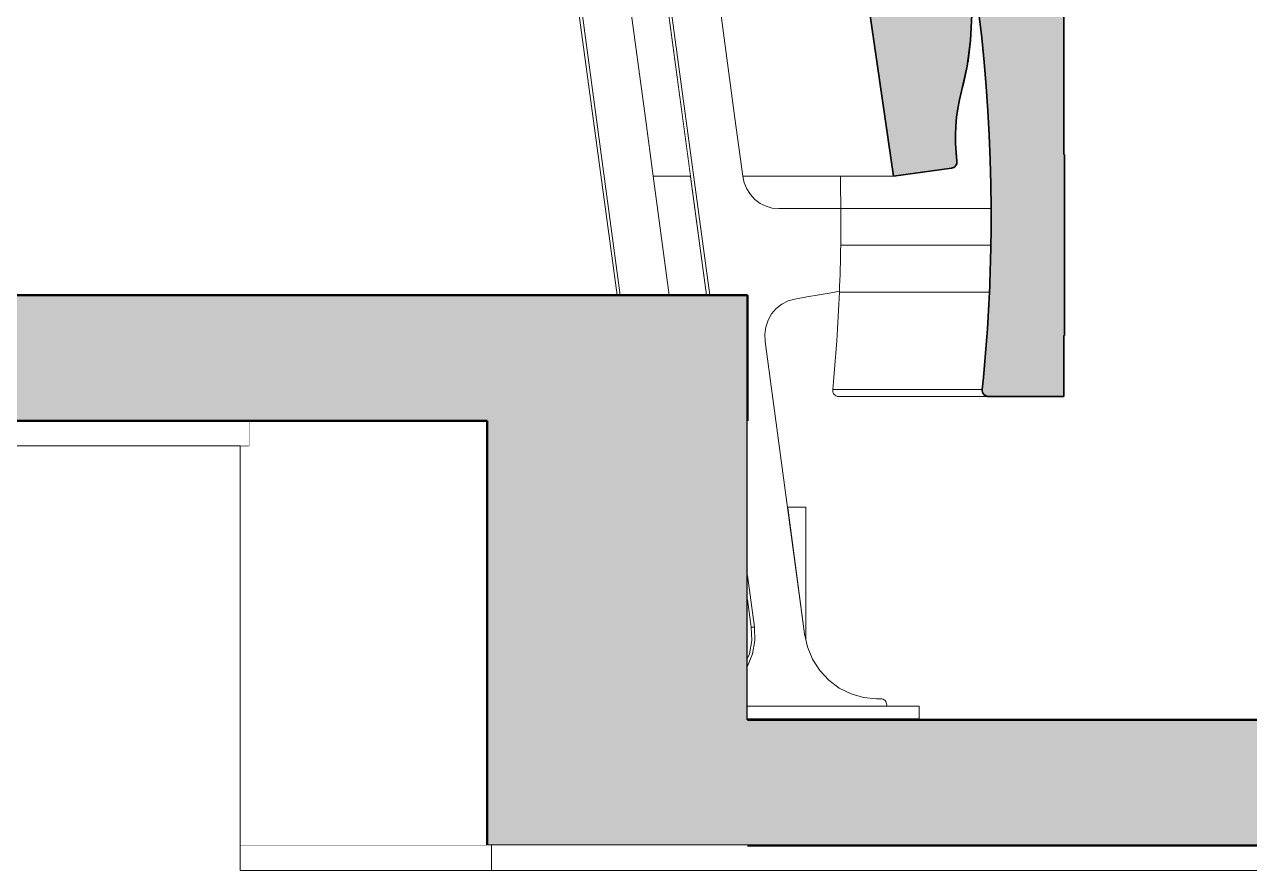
# Model space of a CAD drawing. Header units: millimetres. Extents: x -46169 to 135069, y -86316 to 18123.
# Drawn here: x 113341 to 114316, y -78221 to -77547 of the extents above; entities that cross this region are included whole.
import ezdxf

# ---------------------------------------------------------------- set-up
doc = ezdxf.new("R2010")
doc.units = ezdxf.units.MM
doc.header["$MEASUREMENT"] = 0
doc.linetypes.add('Wipeout_Contour', pattern=[1000, 0, -1000])
for name, color, linetype in [('New_A-20-M_Floor_Slab', 7, 'Continuous'), ('New_A-25-M_Wall_Int', 7, 'Continuous'), ('New_A-35-M_FFE_Fixed', 7, 'Continuous')]:
    doc.layers.add(name, color=color, linetype=linetype)
for name, color, linetype, lineweight, true_color in [('New_A-20-M_Floor_Slab_Pen_No__107', 7, 'Continuous', 15, 0xa6a6a6), ('New_A-20-M_Floor_Slab_Pen_No__27', 7, 'Continuous', 50, 0x2a2a2a), ('New_A-20-M_Floor_Slab_Pen_No__29', 7, 'Continuous', 50, 0x2a2a2a), ('New_A-20-M_Floor_Slab_Pen_No__81', 7, 'Continuous', 20, 0x6a6a6a), ('New_A-35-M_FFE_Fixed_Pen_No__104', 7, 'Continuous', 15, 0xa6a6a6), ('New_A-35-M_FFE_Fixed_Pen_No__44', 7, 'Continuous', 35, 0x444444)]:
    doc.layers.add(name, color=color, linetype=linetype, lineweight=lineweight, true_color=true_color)
for name, color, linetype, lineweight in [('New_A-20-M_Floor_Slab_Pen_No__87', 8, 'Continuous', 20), ('New_A-20-M_Floor_Slab_Pen_No__89', 8, 'Continuous', 20), ('New_A-35-M_FFE_Fixed_Pen_No__93', 8, 'Continuous', 13)]:
    doc.layers.add(name, color=color, linetype=linetype, lineweight=lineweight)

# ---------------------------------------------------------------- blocks, each defined once
blk = doc.blocks.new('Section Elem_15_3', base_point=(188935.42, -81480.18))
at = {"color": 254, "linetype": 'Wipeout_Contour', "lineweight": 0, "ltscale": 551426.241417}
blk.add_wipeout([(113871.27, -77668.06), (113841.69, -77668.06), (113854.45, -77762.68), (113884.03, -77762.68)], dxfattribs=at).dxf.layer = 'New_A-25-M_Wall_Int'
at = {"color": 254, "linetype": 'Wipeout_Contour', "lineweight": 0, "ltscale": 1792707.373053215}
blk.add_wipeout([(113912.86, -77667.98), (113912.87, -77668.06), (113914.04, -77673.28), (113916.09, -77678.21), (113918.96, -77682.67), (113922.55, -77686.54), (113926.74, -77689.69), (113931.41, -77692.01), (113936.41, -77693.43), (113941.57, -77693.91), (113991.01, -77693.91), (113990.79, -77674.44), (113990.63, -77667.98)], dxfattribs=at).dxf.layer = 'New_A-25-M_Wall_Int'
blk = doc.blocks.new('Section Elem_35_3', base_point=(188935.42, -81480.18))
at = {"layer": 'New_A-20-M_Floor_Slab_Pen_No__27', "linetype": 'Continuous'}
blk.add_line((113916.72, -77862.68), (113916.72, -78100.68), dxfattribs=at)
at = {"color": 254, "linetype": 'Wipeout_Contour', "lineweight": 0, "ltscale": 826647.637889}
blk.add_wipeout([(113513.1, -77882.68), (113513.1, -78200.68), (113709.66, -78200.68), (113709.66, -77862.68), (113519.91, -77862.68), (113519.91, -77882.68)], dxfattribs=at).dxf.layer = 'New_A-20-M_Floor_Slab'
at = {"layer": 'New_A-20-M_Floor_Slab_Pen_No__107', "linetype": 'Continuous', "lineweight": 0, "true_color": 0xd2d2d2}
blk.add_hatch(color=254, dxfattribs=at).paths.add_polyline_path([(113916.72, -77862.68), (113709.66, -77862.68), (113709.66, -78200.68), (113916.72, -78200.68)])
at = {"layer": 'New_A-20-M_Floor_Slab_Pen_No__27', "linetype": 'Continuous'}
for p in [(113709.66, -77862.68), (113916.72, -78200.68)]:
    blk.add_line(p, (113709.66, -78200.68), dxfattribs=at)
at = {"layer": 'New_A-20-M_Floor_Slab_Pen_No__87', "linetype": 'Continuous'}
for p, q in [((113519.91, -77882.68), (113519.91, -77862.68)), ((113513.1, -77882.68), (113519.91, -77882.68)), ((113513.1, -78200.68), (113513.1, -77882.68)), ((113513.1, -78200.68), (113709.66, -78200.68))]:
    blk.add_line(p, q, dxfattribs=at)
blk = doc.blocks.new('Section Elem_36_3', base_point=(188935.42, -81480.18))
at = {"color": 254, "linetype": 'Wipeout_Contour', "lineweight": 0, "ltscale": 551722.392732}
blk.add_wipeout([(113713.1, -78200.68), (113513.1, -78200.68), (113513.1, -78220.68), (113713.1, -78220.68)], dxfattribs=at).dxf.layer = 'New_A-20-M_Floor_Slab'
at = {"layer": 'New_A-20-M_Floor_Slab_Pen_No__87', "linetype": 'Continuous'}
for p, q in [((113513.1, -78220.68), (113513.1, -78200.68)), ((113713.1, -78220.68), (113513.1, -78220.68))]:
    blk.add_line(p, q, dxfattribs=at)
blk = doc.blocks.new('Section Elem_44_3', base_point=(188935.42, -81480.18))
at = {"color": 254, "linetype": 'Wipeout_Contour', "lineweight": 0, "ltscale": 553338.571769}
blk.add_wipeout([(114493.07, -78200.68), (113713.1, -78200.68), (113713.1, -78220.68), (114493.07, -78220.68)], dxfattribs=at).dxf.layer = 'New_A-20-M_Floor_Slab'
at = {"layer": 'New_A-20-M_Floor_Slab_Pen_No__89', "linetype": 'Continuous'}
for p in [(113713.1, -78200.68), (114486.25, -78220.68)]:
    blk.add_line(p, (113713.1, -78220.68), dxfattribs=at)
blk = doc.blocks.new('Section Elem_45_3', base_point=(188935.42, -81480.18))
at = {"color": 254, "linetype": 'Wipeout_Contour', "lineweight": 0, "ltscale": 549364.484978}
blk.add_wipeout([(112739.94, -77882.68), (113519.91, -77882.68), (113519.91, -77862.68), (112739.94, -77862.68)], dxfattribs=at).dxf.layer = 'New_A-20-M_Floor_Slab'
at = {"layer": 'New_A-20-M_Floor_Slab_Pen_No__89', "linetype": 'Continuous'}
for p in [(112739.94, -77862.68), (113513.1, -77882.68)]:
    blk.add_line(p, (112739.94, -77882.68), dxfattribs=at)
blk = doc.blocks.new('Section Elem_50_3', base_point=(188935.42, -81480.18))
at = {"color": 254, "linetype": 'Wipeout_Contour', "lineweight": 0, "ltscale": 552347.616465}
blk.add_wipeout([(113948.38, -77931.43), (113961.97, -78032.23), (113963.1, -78037.23), (113963.1, -77931.43)], dxfattribs=at).dxf.layer = 'New_A-20-M_Floor_Slab'
at = {"color": 254, "linetype": 'Wipeout_Contour', "lineweight": 0, "ltscale": 690410.909815}
blk.add_wipeout([(113916.72, -78005.12), (113916.72, -78051.68), (113918.14, -78048.17), (113920, -78037.68), (113919.67, -78027.02)], dxfattribs=at).dxf.layer = 'New_A-20-M_Floor_Slab'
at = {"color": 254, "linetype": 'Wipeout_Contour', "lineweight": 0, "ltscale": 552549.601429}
blk.add_wipeout([(113963.1, -78099.93), (113916.72, -78099.93), (113916.72, -78100.43), (113963.1, -78100.43)], dxfattribs=at).dxf.layer = 'New_A-20-M_Floor_Slab'
at = {"layer": 'New_A-20-M_Floor_Slab_Pen_No__89', "linetype": 'Continuous'}
for p, q in [((113963.1, -77931.43), (113948.38, -77931.43)), ((113963.1, -77931.43), (113963.1, -78037.23)), ((113963.1, -78100.43), (113916.72, -78100.43)), ((113963.1, -78099.93), (113963.1, -78100.43))]:
    blk.add_line(p, q, dxfattribs=at)
blk = doc.blocks.new('Section Elem_94_3', base_point=(188935.42, -81480.18))
at = {"layer": 'New_A-35-M_FFE_Fixed_Pen_No__104', "linetype": 'Continuous'}
blk.add_hatch(color=256, dxfattribs=at).paths.add_polyline_path([(114169.01, -77650.91), (114163.83, -77650.91), (114163.83, -77794.91), (114169.01, -77794.91)])
at = {"layer": 'New_A-35-M_FFE_Fixed_Pen_No__44', "linetype": 'Continuous'}
for p, q in [((114169.01, -77650.91), (114168.46, -77650.91)), ((114169.01, -77650.91), (114169.01, -77794.91)), ((114168.48, -77794.91), (114168.49, -77843.41)), ((114169.01, -77794.91), (114168.48, -77794.91))]:
    blk.add_line(p, q, dxfattribs=at)
at = {"color": 254, "linetype": 'Wipeout_Contour', "lineweight": 0, "ltscale": 689777.745125}
blk.add_wipeout([(114095.1, -77539.55), (114094.23, -77557.85), (114102.99, -77557.85), (114100.8, -77538.49), (114095.06, -77538.49)], dxfattribs=at).dxf.layer = 'New_A-35-M_FFE_Fixed'
at = {"color": 254, "linetype": 'Wipeout_Contour', "lineweight": 0, "ltscale": 965893.103385}
blk.add_wipeout([(114084.05, -77614.2), (114083.79, -77616.07), (114107.89, -77616.07), (114106.53, -77596.64), (114087.83, -77596.64), (114086.99, -77600.45), (114085.35, -77607.29)], dxfattribs=at).dxf.layer = 'New_A-35-M_FFE_Fixed'
at = {"color": 254, "linetype": 'Wipeout_Contour', "lineweight": 0, "ltscale": 552043.563685}
blk.add_wipeout([(113990.98, -77712.04), (113990.94, -77715.66), (114110.43, -77715.66), (114110.46, -77712.04)], dxfattribs=at).dxf.layer = 'New_A-35-M_FFE_Fixed'
at = {"color": 254, "linetype": 'Wipeout_Contour', "lineweight": 0, "ltscale": 552068.724913}
blk.add_wipeout([(113990.85, -77722.91), (113990.77, -77727.59), (114110.24, -77727.59), (114110.32, -77722.91)], dxfattribs=at).dxf.layer = 'New_A-35-M_FFE_Fixed'
at = {"color": 254, "linetype": 'Wipeout_Contour', "lineweight": 0, "ltscale": 552154.438899}
blk.add_wipeout([(113989.78, -77760.33), (113989.35, -77770.04), (114108.71, -77770.04), (114109.18, -77760.33)], dxfattribs=at).dxf.layer = 'New_A-35-M_FFE_Fixed'
at = {"color": 254, "linetype": 'Wipeout_Contour', "lineweight": 0, "ltscale": 552291.597345}
blk.add_wipeout([(113985.37, -77828.24), (113984.48, -77837.92), (114103.5, -77837.92), (114104.45, -77828.24)], dxfattribs=at).dxf.layer = 'New_A-35-M_FFE_Fixed'
at = {"color": 254, "linetype": 'Wipeout_Contour', "lineweight": 0, "ltscale": 414283.482247}
blk.add_wipeout([(113916.72, -78058.06), (113916.76, -78058.01), (113916.72, -78058.01)], dxfattribs=at).dxf.layer = 'New_A-35-M_FFE_Fixed'
at = {"color": 254, "linetype": 'Wipeout_Contour', "lineweight": 0, "ltscale": 552686.537968}
blk.add_wipeout([(113916.72, -78089.93), (113916.72, -78099.93), (114053.28, -78099.93), (114053.28, -78089.93)], dxfattribs=at).dxf.layer = 'New_A-35-M_FFE_Fixed'
at = {"layer": 'New_A-35-M_FFE_Fixed_Pen_No__93', "linetype": 'Continuous'}
for p, q in [((114053.28, -78099.93), (114053.28, -78089.93)), ((113916.72, -78099.93), (114053.28, -78099.93))]:
    blk.add_line(p, q, dxfattribs=at)
at = {"color": 254, "linetype": 'Wipeout_Contour', "lineweight": 0, "ltscale": 689882.957149}
blk.add_wipeout([(114087.83, -77596.64), (114106.53, -77596.64), (114104.9, -77577.23), (114091.84, -77577.23), (114091.42, -77580.39)], dxfattribs=at).dxf.layer = 'New_A-35-M_FFE_Fixed'
at = {"color": 254, "linetype": 'Wipeout_Contour', "lineweight": 0, "ltscale": 965962.43903}
blk.add_wipeout([(114082.44, -77628.16), (114082.15, -77635.17), (114082.15, -77635.52), (114108.96, -77635.52), (114107.89, -77616.07), (114083.79, -77616.07), (114083.08, -77621.16)], dxfattribs=at).dxf.layer = 'New_A-35-M_FFE_Fixed'
at = {"color": 254, "linetype": 'Wipeout_Contour', "lineweight": 0, "ltscale": 552035.499138}
blk.add_wipeout([(113991, -77708.41), (113990.98, -77712.04), (114110.46, -77712.04), (114110.49, -77708.41)], dxfattribs=at).dxf.layer = 'New_A-35-M_FFE_Fixed'
at = {"color": 254, "linetype": 'Wipeout_Contour', "lineweight": 0, "ltscale": 552139.28989}
blk.add_wipeout([(113989.97, -77755.65), (113989.78, -77760.33), (114109.18, -77760.33), (114109.38, -77755.65)], dxfattribs=at).dxf.layer = 'New_A-35-M_FFE_Fixed'
at = {"color": 254, "linetype": 'Wipeout_Contour', "lineweight": 0, "ltscale": 552272.699989}
blk.add_wipeout([(113985.37, -77828.24), (114104.45, -77828.24), (114105.34, -77818.55), (113986.19, -77818.55)], dxfattribs=at).dxf.layer = 'New_A-35-M_FFE_Fixed'
at = {"color": 254, "linetype": 'Wipeout_Contour', "lineweight": 0, "ltscale": 552320.075103}
blk.add_wipeout([(114105.61, -77842.46), (113986.46, -77842.46), (113987.33, -77842.98), (114106.55, -77842.98)], dxfattribs=at).dxf.layer = 'New_A-35-M_FFE_Fixed'
at = {"color": 254, "linetype": 'Wipeout_Contour', "lineweight": 0, "ltscale": 690462.813348}
blk.add_wipeout([(113916.72, -78058.01), (113916.76, -78058.01), (113920.72, -78048.17), (113918.14, -78048.17), (113916.72, -78051.68)], dxfattribs=at).dxf.layer = 'New_A-35-M_FFE_Fixed'
at = {"color": 254, "linetype": 'Wipeout_Contour', "lineweight": 0, "ltscale": 689832.55475}
blk.add_wipeout([(114091.84, -77577.23), (114104.9, -77577.23), (114102.99, -77557.85), (114094.23, -77557.85), (114094.13, -77560.04)], dxfattribs=at).dxf.layer = 'New_A-35-M_FFE_Fixed'
at = {"color": 254, "linetype": 'Wipeout_Contour', "lineweight": 0, "ltscale": 828037.145758}
blk.add_wipeout([(114108.96, -77635.52), (114082.15, -77635.52), (114082.19, -77642.19), (114082.58, -77649.21), (114083.17, -77654.97), (114109.75, -77654.97)], dxfattribs=at).dxf.layer = 'New_A-35-M_FFE_Fixed'
at = {"color": 254, "linetype": 'Wipeout_Contour', "lineweight": 0, "ltscale": 552019.277296}
blk.add_wipeout([(113991.02, -77704.79), (114110.51, -77704.79), (114110.51, -77701.16), (113991.02, -77701.16)], dxfattribs=at).dxf.layer = 'New_A-35-M_FFE_Fixed'
at = {"color": 254, "linetype": 'Wipeout_Contour', "lineweight": 0, "ltscale": 552051.597245}
blk.add_wipeout([(113990.9, -77719.29), (114110.38, -77719.29), (114110.43, -77715.66), (113990.94, -77715.66)], dxfattribs=at).dxf.layer = 'New_A-35-M_FFE_Fixed'
at = {"color": 254, "linetype": 'Wipeout_Contour', "lineweight": 0, "ltscale": 552129.366312}
blk.add_wipeout([(113989.97, -77755.65), (114109.38, -77755.65), (114109.56, -77750.97), (113990.14, -77750.97)], dxfattribs=at).dxf.layer = 'New_A-35-M_FFE_Fixed'
at = {"color": 254, "linetype": 'Wipeout_Contour', "lineweight": 0, "ltscale": 552253.568883}
blk.add_wipeout([(113986.96, -77808.86), (113986.19, -77818.55), (114105.34, -77818.55), (114106.15, -77808.86)], dxfattribs=at).dxf.layer = 'New_A-35-M_FFE_Fixed'
at = {"color": 254, "linetype": 'Wipeout_Contour', "lineweight": 0, "ltscale": 552324.151775}
blk.add_wipeout([(113987.33, -77842.98), (113988.28, -77843.3), (114107.58, -77843.3), (114106.55, -77842.98)], dxfattribs=at).dxf.layer = 'New_A-35-M_FFE_Fixed'
at = {"color": 254, "linetype": 'Wipeout_Contour', "lineweight": 0, "ltscale": 552355.638669}
blk.add_wipeout([(113920.72, -78048.17), (113922.59, -78037.68), (113920, -78037.68), (113918.14, -78048.17)], dxfattribs=at).dxf.layer = 'New_A-35-M_FFE_Fixed'
at = {"color": 254, "linetype": 'Wipeout_Contour', "lineweight": 0, "ltscale": 2069964.311346672}
blk.add_wipeout([(114032.73, -77667.98), (113990.63, -77667.98), (113990.79, -77674.44), (114110.26, -77674.44), (114109.75, -77654.97), (114083.17, -77654.97), (114083.3, -77656.19), (114083.32, -77657.16), (114083.16, -77658.12), (114082.8, -77659.03), (114082.27, -77659.85), (114081.58, -77660.56), (114080.77, -77661.13), (114079.85, -77661.53), (114078.88, -77661.76)], dxfattribs=at).dxf.layer = 'New_A-35-M_FFE_Fixed'
at = {"color": 254, "linetype": 'Wipeout_Contour', "lineweight": 0, "ltscale": 552059.599767}
blk.add_wipeout([(113990.9, -77719.29), (113990.85, -77722.91), (114110.32, -77722.91), (114110.38, -77719.29)], dxfattribs=at).dxf.layer = 'New_A-35-M_FFE_Fixed'
at = {"color": 254, "linetype": 'Wipeout_Contour', "lineweight": 0, "ltscale": 552119.390175}
blk.add_wipeout([(113990.14, -77750.97), (114109.56, -77750.97), (114109.73, -77746.3), (113990.3, -77746.3)], dxfattribs=at).dxf.layer = 'New_A-35-M_FFE_Fixed'
at = {"color": 254, "linetype": 'Wipeout_Contour', "lineweight": 0, "ltscale": 552234.204921}
blk.add_wipeout([(113987.65, -77799.16), (113986.96, -77808.86), (114106.15, -77808.86), (114106.9, -77799.16)], dxfattribs=at).dxf.layer = 'New_A-35-M_FFE_Fixed'
at = {"color": 254, "linetype": 'Wipeout_Contour', "lineweight": 0, "ltscale": 552327.98519}
blk.add_wipeout([(114107.58, -77843.3), (113988.28, -77843.3), (113989.28, -77843.41), (114108.65, -77843.41)], dxfattribs=at).dxf.layer = 'New_A-35-M_FFE_Fixed'
at = {"color": 254, "linetype": 'Wipeout_Contour', "lineweight": 0, "ltscale": 551976.536392}
blk.add_wipeout([(114110.26, -77674.44), (113990.79, -77674.44), (113991.01, -77693.91), (114110.5, -77693.91)], dxfattribs=at).dxf.layer = 'New_A-35-M_FFE_Fixed'
at = {"color": 254, "linetype": 'Wipeout_Contour', "lineweight": 0, "ltscale": 552109.361585}
blk.add_wipeout([(113990.44, -77741.62), (113990.3, -77746.3), (114109.73, -77746.3), (114109.88, -77741.62)], dxfattribs=at).dxf.layer = 'New_A-35-M_FFE_Fixed'
at = {"color": 254, "linetype": 'Wipeout_Contour', "lineweight": 0, "ltscale": 552214.609017}
blk.add_wipeout([(113988.28, -77789.46), (113987.65, -77799.16), (114106.9, -77799.16), (114107.57, -77789.46)], dxfattribs=at).dxf.layer = 'New_A-35-M_FFE_Fixed'
at = {"color": 254, "linetype": 'Wipeout_Contour', "lineweight": 0, "ltscale": 552304.869278}
blk.add_wipeout([(113984.48, -77838.96), (113984.7, -77839.98), (114103.73, -77839.98), (114103.5, -77838.96)], dxfattribs=at).dxf.layer = 'New_A-35-M_FFE_Fixed'
at = {"color": 254, "linetype": 'Wipeout_Contour', "lineweight": 0, "ltscale": 552002.93215}
blk.add_wipeout([(113991.01, -77693.91), (113991.02, -77697.54), (114110.51, -77697.54), (114110.5, -77693.91)], dxfattribs=at).dxf.layer = 'New_A-35-M_FFE_Fixed'
at = {"color": 254, "linetype": 'Wipeout_Contour', "lineweight": 0, "ltscale": 552099.280654}
blk.add_wipeout([(113990.56, -77736.94), (113990.44, -77741.62), (114109.88, -77741.62), (114110.02, -77736.94)], dxfattribs=at).dxf.layer = 'New_A-35-M_FFE_Fixed'
at = {"color": 254, "linetype": 'Wipeout_Contour', "lineweight": 0, "ltscale": 552194.782089}
blk.add_wipeout([(113988.85, -77779.75), (113988.28, -77789.46), (114107.57, -77789.46), (114108.18, -77779.75)], dxfattribs=at).dxf.layer = 'New_A-35-M_FFE_Fixed'
at = {"color": 254, "linetype": 'Wipeout_Contour', "lineweight": 0, "ltscale": 552308.160531}
blk.add_wipeout([(113984.7, -77839.98), (113985.11, -77840.93), (114104.17, -77840.93), (114103.73, -77839.98)], dxfattribs=at).dxf.layer = 'New_A-35-M_FFE_Fixed'
at = {"color": 254, "linetype": 'Wipeout_Contour', "lineweight": 0, "ltscale": 552011.120107}
blk.add_wipeout([(114110.51, -77697.54), (113991.02, -77697.54), (113991.02, -77701.16), (114110.51, -77701.16)], dxfattribs=at).dxf.layer = 'New_A-35-M_FFE_Fixed'
at = {"color": 254, "linetype": 'Wipeout_Contour', "lineweight": 0, "ltscale": 552089.147491}
blk.add_wipeout([(113990.56, -77736.94), (114110.02, -77736.94), (114110.14, -77732.27), (113990.67, -77732.27)], dxfattribs=at).dxf.layer = 'New_A-35-M_FFE_Fixed'
at = {"color": 254, "linetype": 'Wipeout_Contour', "lineweight": 0, "ltscale": 552174.725068}
blk.add_wipeout([(113988.85, -77779.75), (114108.18, -77779.75), (114108.71, -77770.04), (113989.35, -77770.04)], dxfattribs=at).dxf.layer = 'New_A-35-M_FFE_Fixed'
at = {"color": 254, "linetype": 'Wipeout_Contour', "lineweight": 0, "ltscale": 552315.932006}
blk.add_wipeout([(114104.81, -77841.77), (113985.71, -77841.77), (113986.46, -77842.46), (114105.61, -77842.46)], dxfattribs=at).dxf.layer = 'New_A-35-M_FFE_Fixed'
at = {"color": 254, "linetype": 'Wipeout_Contour', "lineweight": 0, "ltscale": 552027.403655}
blk.add_wipeout([(113991.02, -77704.79), (113991, -77708.41), (114110.49, -77708.41), (114110.51, -77704.79)], dxfattribs=at).dxf.layer = 'New_A-35-M_FFE_Fixed'
at = {"color": 254, "linetype": 'Wipeout_Contour', "lineweight": 0, "ltscale": 552078.962209}
blk.add_wipeout([(113990.67, -77732.27), (114110.14, -77732.27), (114110.24, -77727.59), (113990.77, -77727.59)], dxfattribs=at).dxf.layer = 'New_A-35-M_FFE_Fixed'
at = {"color": 254, "linetype": 'Wipeout_Contour', "lineweight": 0, "ltscale": 552311.902212}
blk.add_wipeout([(113985.11, -77840.93), (113985.71, -77841.77), (114104.81, -77841.77), (114104.17, -77840.93)], dxfattribs=at).dxf.layer = 'New_A-35-M_FFE_Fixed'
at = {"color": 254, "linetype": 'Wipeout_Contour', "lineweight": 0, "ltscale": 552302.171236}
blk.add_wipeout([(113984.48, -77837.92), (113984.48, -77838.96), (114103.5, -77838.96), (114103.5, -77837.92)], dxfattribs=at).dxf.layer = 'New_A-35-M_FFE_Fixed'
at = {"layer": 'New_A-35-M_FFE_Fixed_Pen_No__104', "linetype": 'Continuous'}
blk.add_hatch(color=256, dxfattribs=at).paths.add_polyline_path([(114104.17, -77840.93), (114104.81, -77841.77), (114105.61, -77842.46), (114106.55, -77842.98), (114107.58, -77843.3), (114108.65, -77843.41), (114149.85, -77843.41), (114162.28, -77843.41), (114168.49, -77843.41), (114168.48, -77794.91), (114163.83, -77794.91), (114163.83, -77650.91), (114168.46, -77650.91), (114168.46, -77494.53), (114177.54, -77418.66), (114177.69, -77415.96), (114177.35, -77413.28), (114176.51, -77410.71), (114175.21, -77408.32), (114173.48, -77406.19), (114171.39, -77404.4), (114169, -77403), (114166.39, -77402.03), (114128.49, -77391.71), (114125.42, -77391.19), (114122.3, -77391.27), (114119.26, -77391.95), (114116.42, -77393.21), (114113.9, -77394.99), (114111.8, -77397.22), (114110.2, -77399.81), (114109.17, -77402.65), (114105.43, -77419.36), (114102.45, -77436.22), (114100.24, -77453.18), (114098.8, -77470.22), (114098.14, -77487.3), (114098.25, -77504.4), (114099.14, -77521.47), (114100.8, -77538.49), (114102.99, -77557.85), (114104.9, -77577.23), (114106.53, -77596.64), (114107.89, -77616.07), (114108.96, -77635.52), (114109.75, -77654.97), (114110.26, -77674.44), (114110.5, -77693.91), (114110.51, -77697.54), (114110.51, -77701.16), (114110.51, -77704.79), (114110.49, -77708.41), (114110.46, -77712.04), (114110.43, -77715.66), (114110.38, -77719.29), (114110.32, -77722.91), (114110.24, -77727.59), (114110.14, -77732.27), (114110.02, -77736.94), (114109.88, -77741.62), (114109.73, -77746.3), (114109.56, -77750.97), (114109.38, -77755.65), (114109.18, -77760.33), (114108.71, -77770.04), (114108.18, -77779.75), (114107.57, -77789.46), (114106.9, -77799.16), (114106.15, -77808.86), (114105.34, -77818.55), (114104.45, -77828.24), (114103.5, -77837.92), (114103.5, -77838.96), (114103.73, -77839.98)])
at = {"layer": 'New_A-35-M_FFE_Fixed_Pen_No__44', "linetype": 'Continuous', "flags": 128}
for points in [[(114168.46, -77650.91), (114168.46, -77494.53)], [(114100.8, -77538.49), (114102.99, -77557.85), (114104.9, -77577.23), (114106.53, -77596.64), (114107.89, -77616.07), (114108.96, -77635.52), (114109.75, -77654.97), (114110.26, -77674.44), (114110.5, -77693.91), (114110.51, -77697.54), (114110.51, -77701.16), (114110.51, -77704.79), (114110.49, -77708.41), (114110.46, -77712.04), (114110.43, -77715.66), (114110.38, -77719.29), (114110.32, -77722.91), (114110.24, -77727.59), (114110.14, -77732.27), (114110.02, -77736.94), (114109.88, -77741.62), (114109.73, -77746.3), (114109.56, -77750.97), (114109.38, -77755.65), (114109.18, -77760.33), (114108.71, -77770.04), (114108.18, -77779.75), (114107.57, -77789.46), (114106.9, -77799.16), (114106.15, -77808.86), (114105.34, -77818.55), (114104.45, -77828.24), (114103.5, -77837.92), (114103.5, -77838.96), (114103.73, -77839.98), (114104.17, -77840.93), (114104.81, -77841.77), (114105.61, -77842.46), (114106.55, -77842.98), (114107.58, -77843.3), (114108.65, -77843.41), (114149.85, -77843.41), (114162.28, -77843.41), (114168.49, -77843.41)]]:
    blk.add_lwpolyline(points, dxfattribs=at)
at = {"color": 254, "linetype": 'Wipeout_Contour', "lineweight": 0, "ltscale": 11718689.8245657}
blk.add_wipeout([(113809.17, -76899.01), (113727.07, -76899.01), (113727.07, -76900.09), (113727.15, -76901.03), (113727.41, -76901.94), (113727.82, -76902.78), (113728.39, -76903.53), (113729.07, -76904.15), (113729.86, -76904.63), (113730.72, -76904.94), (113731.63, -76905.08), (113739.84, -76906.3), (113747.74, -76908.95), (113755.08, -76912.96), (113761.65, -76918.21), (113767.25, -76924.55), (113771.72, -76931.79), (113774.93, -76939.72), (113776.78, -76948.09), (113886.62, -77762.68), (113916.72, -77762.68), (113916.72, -77985.93), (113922.26, -78027.02), (113922.59, -78037.68), (113920.72, -78048.17), (113916.76, -78058.01), (113916.72, -78058.07), (113916.72, -78089.93), (114027.49, -78089.93), (114027.49, -78088.93), (114027.4, -78087.96), (114027.12, -78087.02), (114026.68, -78086.16), (114026.08, -78085.4), (114025.35, -78084.78), (114024.51, -78084.32), (114023.61, -78084.03), (114022.66, -78083.93), (114019.37, -78083.93), (114009.05, -78082.98), (113999.06, -78080.13), (113989.72, -78075.49), (113981.33, -78069.2), (113974.15, -78061.46), (113968.42, -78052.53), (113964.32, -78042.68), (113961.97, -78032.23), (113930.6, -77799.55), (113930.36, -77793.8), (113931.19, -77788.12), (113933.05, -77782.7), (113935.87, -77777.75), (113939.56, -77773.44), (113943.97, -77769.95), (113948.94, -77767.38), (113954.29, -77765.85), (113963.98, -77764.21), (113973.66, -77762.54), (113983.34, -77760.84), (113989.81, -77759.68), (113989.97, -77755.65), (113990.14, -77750.97), (113990.3, -77746.3), (113990.44, -77741.62), (113990.56, -77736.94), (113990.67, -77732.27), (113990.77, -77727.59), (113990.85, -77722.91), (113990.9, -77719.29), (113990.94, -77715.66), (113990.98, -77712.04), (113991, -77708.41), (113991.02, -77704.82), (113991.02, -77701.16), (113991.02, -77697.54), (113991.01, -77693.91), (113941.57, -77693.91), (113936.41, -77693.43), (113931.41, -77692.01), (113926.74, -77689.69), (113922.55, -77686.54), (113918.96, -77682.67), (113916.09, -77678.21), (113914.04, -77673.28), (113912.87, -77668.06)], dxfattribs=at).dxf.layer = 'New_A-35-M_FFE_Fixed'
at = {"layer": 'New_A-35-M_FFE_Fixed_Pen_No__93', "linetype": 'Continuous'}
for p, q in [((113916.09, -77678.21), (113914.04, -77673.28)), ((113918.96, -77682.67), (113916.09, -77678.21)), ((113990.79, -77674.44), (113991.01, -77693.91)), ((113922.55, -77686.54), (113918.96, -77682.67)), ((113926.74, -77689.69), (113922.55, -77686.54)), ((113931.41, -77692.01), (113926.74, -77689.69)), ((113936.41, -77693.43), (113931.41, -77692.01)), ((113941.57, -77693.91), (113936.41, -77693.43)), ((113991.01, -77693.91), (113941.57, -77693.91)), ((113991.01, -77693.91), (113991.02, -77697.54)), ((114110.5, -77693.91), (113991.01, -77693.91)), ((113991.02, -77697.54), (113991.02, -77701.16)), ((113991.02, -77701.16), (113991.02, -77704.79)), ((113991, -77708.41), (113990.98, -77712.04)), ((113991.02, -77704.79), (113991, -77708.41)), ((113990.9, -77719.29), (113990.85, -77722.91)), ((113990.94, -77715.66), (113990.9, -77719.29)), ((113990.98, -77712.04), (113990.94, -77715.66)), ((113990.77, -77727.59), (113990.67, -77732.27)), ((113990.85, -77722.91), (113990.77, -77727.59)), ((114110.32, -77722.91), (113990.85, -77722.91)), ((113990.56, -77736.94), (113990.44, -77741.62)), ((113990.67, -77732.27), (113990.56, -77736.94)), ((113990.3, -77746.3), (113990.14, -77750.97)), ((113990.44, -77741.62), (113990.3, -77746.3)), ((113983.34, -77760.84), (113989.81, -77759.68)), ((113989.97, -77755.65), (113989.78, -77760.33)), ((113990.14, -77750.97), (113989.97, -77755.65)), ((113943.97, -77769.95), (113948.94, -77767.38)), ((113948.94, -77767.38), (113954.29, -77765.85)), ((113954.29, -77765.85), (113963.98, -77764.21)), ((113963.98, -77764.21), (113973.66, -77762.54)), ((113973.66, -77762.54), (113983.34, -77760.84)), ((113989.78, -77760.33), (113989.35, -77770.04)), ((114109.18, -77760.33), (113989.78, -77760.33)), ((113933.05, -77782.7), (113935.87, -77777.75)), ((113935.87, -77777.75), (113939.56, -77773.44)), ((113939.56, -77773.44), (113943.97, -77769.95)), ((113989.35, -77770.04), (113988.85, -77779.75)), ((113930.36, -77793.8), (113931.19, -77788.12)), ((113931.19, -77788.12), (113933.05, -77782.7)), ((113988.85, -77779.75), (113988.28, -77789.46)), ((113930.6, -77799.55), (113930.36, -77793.8)), ((113988.28, -77789.46), (113987.65, -77799.16)), ((113961.97, -78032.23), (113930.6, -77799.55)), ((113987.65, -77799.16), (113986.96, -77808.86)), ((113986.96, -77808.86), (113986.19, -77818.55)), ((113986.19, -77818.55), (113985.37, -77828.24)), ((113985.37, -77828.24), (113984.48, -77837.92)), ((113984.48, -77837.92), (113984.48, -77838.96)), ((114103.5, -77837.92), (113984.48, -77837.92)), ((113984.48, -77838.96), (113984.7, -77839.98)), ((113984.7, -77839.98), (113985.11, -77840.93)), ((113985.11, -77840.93), (113985.71, -77841.77)), ((113985.71, -77841.77), (113986.46, -77842.46)), ((113986.46, -77842.46), (113987.33, -77842.98)), ((113987.33, -77842.98), (113988.28, -77843.3)), ((113988.28, -77843.3), (113989.28, -77843.41)), ((114108.65, -77843.41), (113989.28, -77843.41)), ((113964.32, -78042.68), (113961.97, -78032.23)), ((113918.14, -78048.17), (113916.72, -78051.68)), ((113920.72, -78048.17), (113916.76, -78058.01)), ((113968.42, -78052.53), (113964.32, -78042.68)), ((113916.76, -78058.01), (113916.72, -78058.06)), ((113974.15, -78061.46), (113968.42, -78052.53)), ((113981.33, -78069.2), (113974.15, -78061.46)), ((113989.72, -78075.49), (113981.33, -78069.2)), ((113999.06, -78080.13), (113989.72, -78075.49)), ((114009.05, -78082.98), (113999.06, -78080.13)), ((114053.28, -78089.93), (113916.72, -78089.93)), ((114019.37, -78083.93), (114009.05, -78082.98)), ((114022.66, -78083.93), (114019.37, -78083.93)), ((114023.61, -78084.03), (114022.66, -78083.93)), ((114024.51, -78084.32), (114023.61, -78084.03)), ((114025.35, -78084.78), (114024.51, -78084.32)), ((114026.08, -78085.4), (114025.35, -78084.78)), ((114026.68, -78086.16), (114026.08, -78085.4)), ((114027.12, -78087.02), (114026.68, -78086.16)), ((114027.4, -78087.96), (114027.12, -78087.02)), ((114027.49, -78088.93), (114027.4, -78087.96)), ((114027.49, -78089.93), (114027.49, -78088.93))]:
    blk.add_line(p, q, dxfattribs=at)
at = {"color": 254, "linetype": 'Wipeout_Contour', "lineweight": 0, "ltscale": 550978.490328}
blk.add_wipeout([(113821.17, -77296.54), (113884.03, -77762.68), (113886.62, -77762.68), (113823.76, -77296.54)], dxfattribs=at).dxf.layer = 'New_A-35-M_FFE_Fixed'
at = {"color": 254, "linetype": 'Wipeout_Contour', "lineweight": 0, "ltscale": 552279.733818}
blk.add_wipeout([(113916.72, -77985.93), (113916.72, -78005.12), (113919.67, -78027.02), (113922.26, -78027.02)], dxfattribs=at).dxf.layer = 'New_A-35-M_FFE_Fixed'
at = {"color": 254, "linetype": 'Wipeout_Contour', "lineweight": 0, "ltscale": 550681.218916}
blk.add_wipeout([(113925.3, -76928.72), (113813.18, -76928.72), (113912.86, -77667.98), (114032.73, -77667.98)], dxfattribs=at).dxf.layer = 'New_A-35-M_FFE_Fixed'
at = {"color": 254, "linetype": 'Wipeout_Contour', "lineweight": 0, "ltscale": 552334.268877}
blk.add_wipeout([(113919.67, -78027.02), (113920, -78037.68), (113922.59, -78037.68), (113922.26, -78027.02)], dxfattribs=at).dxf.layer = 'New_A-35-M_FFE_Fixed'
at = {"layer": 'New_A-35-M_FFE_Fixed_Pen_No__104', "linetype": 'Continuous'}
blk.add_hatch(color=256, dxfattribs=at).paths.add_polyline_path([(113972.75, -76896.09), (113972.33, -76895.2), (113971.73, -76894.41), (113970.98, -76893.75), (113970.12, -76893.24), (113969.17, -76892.9), (113968.16, -76892.75), (113967.15, -76892.79), (113921.01, -76899.01), (113925.3, -76928.72), (114032.73, -77667.98), (114078.88, -77661.76), (114079.85, -77661.53), (114080.77, -77661.13), (114081.58, -77660.56), (114082.27, -77659.85), (114082.8, -77659.03), (114083.16, -77658.12), (114083.32, -77657.16), (114083.3, -77656.19), (114082.58, -77649.21), (114082.19, -77642.19), (114082.15, -77635.17), (114082.44, -77628.16), (114083.08, -77621.16), (114084.05, -77614.2), (114085.35, -77607.29), (114086.99, -77600.45), (114091.42, -77580.39), (114094.13, -77560.04), (114095.1, -77539.55), (114094.34, -77519.04), (114091.83, -77498.67), (114087.61, -77478.56), (114081.7, -77458.86), (114074.14, -77439.69), (114066.99, -77425.71), (114060.46, -77411.45), (114054.56, -77396.93), (114049.31, -77382.19), (114044.71, -77367.24), (114040.78, -77352.12), (114037.51, -77336.85), (114034.92, -77321.46), (113972.99, -76897.05)])
at = {"layer": 'New_A-35-M_FFE_Fixed_Pen_No__44', "linetype": 'Continuous', "flags": 128}
for points in [[(114032.73, -77667.98), (114078.88, -77661.76), (114079.85, -77661.53), (114080.77, -77661.13), (114081.58, -77660.56), (114082.27, -77659.85), (114082.8, -77659.03), (114083.16, -77658.12), (114083.32, -77657.16), (114083.3, -77656.19), (114082.58, -77649.21), (114082.19, -77642.19), (114082.15, -77635.17), (114082.44, -77628.16), (114083.08, -77621.16), (114084.05, -77614.2), (114085.35, -77607.29), (114086.99, -77600.45), (114091.42, -77580.39), (114094.13, -77560.04), (114095.1, -77539.55)], [(113921.01, -76899.01), (113925.3, -76928.72), (114032.73, -77667.98)]]:
    blk.add_lwpolyline(points, dxfattribs=at)
at = {"layer": 'New_A-35-M_FFE_Fixed_Pen_No__93', "linetype": 'Continuous'}
for p, q in [((113912.87, -77668.06), (113906.65, -77621.95)), ((114032.73, -77667.98), (113912.86, -77667.98)), ((113914.04, -77673.28), (113912.87, -77668.06)), ((113990.63, -77667.98), (113990.79, -77674.44)), ((113916.72, -77985.93), (113922.26, -78027.02)), ((113916.72, -78005.12), (113919.67, -78027.02)), ((113922.26, -78027.02), (113919.67, -78027.02)), ((113919.67, -78027.02), (113920, -78037.68)), ((113922.26, -78027.02), (113922.59, -78037.68)), ((113920, -78037.68), (113918.14, -78048.17)), ((113922.59, -78037.68), (113920.72, -78048.17))]:
    blk.add_line(p, q, dxfattribs=at)
at = {"color": 254, "linetype": 'Wipeout_Contour', "lineweight": 0, "ltscale": 550743.191443}
blk.add_wipeout([(113752.59, -77296.54), (113750, -77296.54), (113812.85, -77762.68), (113815.44, -77762.68)], dxfattribs=at).dxf.layer = 'New_A-35-M_FFE_Fixed'
at = {"color": 254, "linetype": 'Wipeout_Contour', "lineweight": 0, "ltscale": 4393637.437048515}
blk.add_wipeout([(113724.48, -76899.01), (113655.89, -76899.01), (113655.89, -76900.09), (113655.98, -76901.03), (113656.23, -76901.94), (113656.65, -76902.78), (113657.21, -76903.53), (113657.9, -76904.15), (113658.69, -76904.63), (113659.55, -76904.94), (113660.45, -76905.08), (113668.67, -76906.3), (113676.56, -76908.95), (113683.9, -76912.96), (113690.47, -76918.21), (113696.07, -76924.55), (113700.54, -76931.79), (113703.75, -76939.72), (113705.6, -76948.09), (113815.44, -77762.68), (113854.45, -77762.68), (113739.06, -76906.9), (113737.26, -76906.3), (113729.04, -76905.08), (113728.14, -76904.94), (113727.27, -76904.63), (113726.49, -76904.15), (113725.8, -76903.53), (113725.24, -76902.78), (113724.82, -76901.94), (113724.56, -76901.03), (113724.48, -76900.09)], dxfattribs=at).dxf.layer = 'New_A-35-M_FFE_Fixed'
at = {"color": 254, "linetype": 'Wipeout_Contour', "lineweight": 0, "ltscale": 1374259.684564017}
blk.add_wipeout([(113745.15, -76908.95), (113739.06, -76906.9), (113841.69, -77668.06), (113871.27, -77668.06), (113774.19, -76948.09), (113772.34, -76939.72), (113769.13, -76931.79), (113764.66, -76924.55), (113759.06, -76918.21), (113752.49, -76912.96)], dxfattribs=at).dxf.layer = 'New_A-35-M_FFE_Fixed'
at = {"layer": 'New_A-35-M_FFE_Fixed_Pen_No__93', "linetype": 'Continuous'}
for p, q in [((113790.85, -77291.01), (113835.48, -77621.95)), ((113906.65, -77621.95), (113862.03, -77291.01)), ((113812.85, -77762.68), (113750, -77296.54)), ((113815.44, -77762.68), (113752.59, -77296.54)), ((113821.17, -77296.54), (113884.03, -77762.68)), ((113823.76, -77296.54), (113886.62, -77762.68)), ((113835.48, -77621.95), (113841.69, -77668.06)), ((113871.27, -77668.06), (113841.68, -77668.06)), ((113854.45, -77762.68), (113841.69, -77668.06))]:
    blk.add_line(p, q, dxfattribs=at)
blk = doc.blocks.new('Section Elem_104_3', base_point=(188935.42, -81480.18))
at = {"layer": 'New_A-20-M_Floor_Slab_Pen_No__81', "linetype": 'Continuous', "lineweight": 0, "true_color": 0x353535}
blk.add_hatch(color=250, dxfattribs=at).paths.add_polyline_path([(114889.88, -78100.68), (113916.72, -78100.68), (113916.72, -78200.68), (114889.88, -78200.68)])
at = {"layer": 'New_A-20-M_Floor_Slab_Pen_No__29', "linetype": 'Continuous'}
for p, q in [((114889.88, -78100.68), (113916.72, -78100.68)), ((114889.88, -78100.68), (114889.88, -78200.68)), ((114682.82, -78200.68), (113916.72, -78200.68)), ((114889.88, -78200.68), (114682.82, -78200.68))]:
    blk.add_line(p, q, dxfattribs=at)
blk = doc.blocks.new('Section Elem_105_3', base_point=(188935.42, -81480.18))
at = {"layer": 'New_A-20-M_Floor_Slab_Pen_No__81', "linetype": 'Continuous', "lineweight": 0, "true_color": 0x353535}
blk.add_hatch(color=250, dxfattribs=at).paths.add_polyline_path([(113916.72, -77762.68), (112736.5, -77762.68), (112736.5, -77862.68), (113916.72, -77862.68)])
at = {"layer": 'New_A-20-M_Floor_Slab_Pen_No__29', "linetype": 'Continuous'}
for p, q in [((113916.72, -77762.68), (112943.56, -77762.68)), ((113916.72, -77762.68), (113916.72, -77862.68)), ((113709.66, -77862.68), (112736.5, -77862.68))]:
    blk.add_line(p, q, dxfattribs=at)

msp = doc.modelspace()

# ---------------------------------------------------------------- block references
at = {"layer": 'New_A-25-M_Wall_Int'}
msp.add_blockref('Section Elem_15_3', (188935.42, -81480.18), dxfattribs=at)

# ---------------------------------------------------------------- next in the draw order: block references
at = {"layer": 'New_A-20-M_Floor_Slab'}
msp.add_blockref('Section Elem_35_3', (188935.42, -81480.18), dxfattribs=at)

# ---------------------------------------------------------------- next in the draw order: block references
for name in ['Section Elem_45_3', 'Section Elem_50_3', 'Section Elem_36_3']:
    msp.add_blockref(name, (188935.42, -81480.18), dxfattribs=at)

# ---------------------------------------------------------------- next in the draw order: block references
msp.add_blockref('Section Elem_44_3', (188935.42, -81480.18), dxfattribs=at)
at = {"layer": 'New_A-35-M_FFE_Fixed'}
msp.add_blockref('Section Elem_94_3', (188935.42, -81480.18), dxfattribs=at)

# ---------------------------------------------------------------- next in the draw order: block references
at = {"layer": 'New_A-20-M_Floor_Slab'}
for name in ['Section Elem_105_3', 'Section Elem_104_3']:
    msp.add_blockref(name, (188935.42, -81480.18), dxfattribs=at)

doc.saveas('drawing.dxf')
